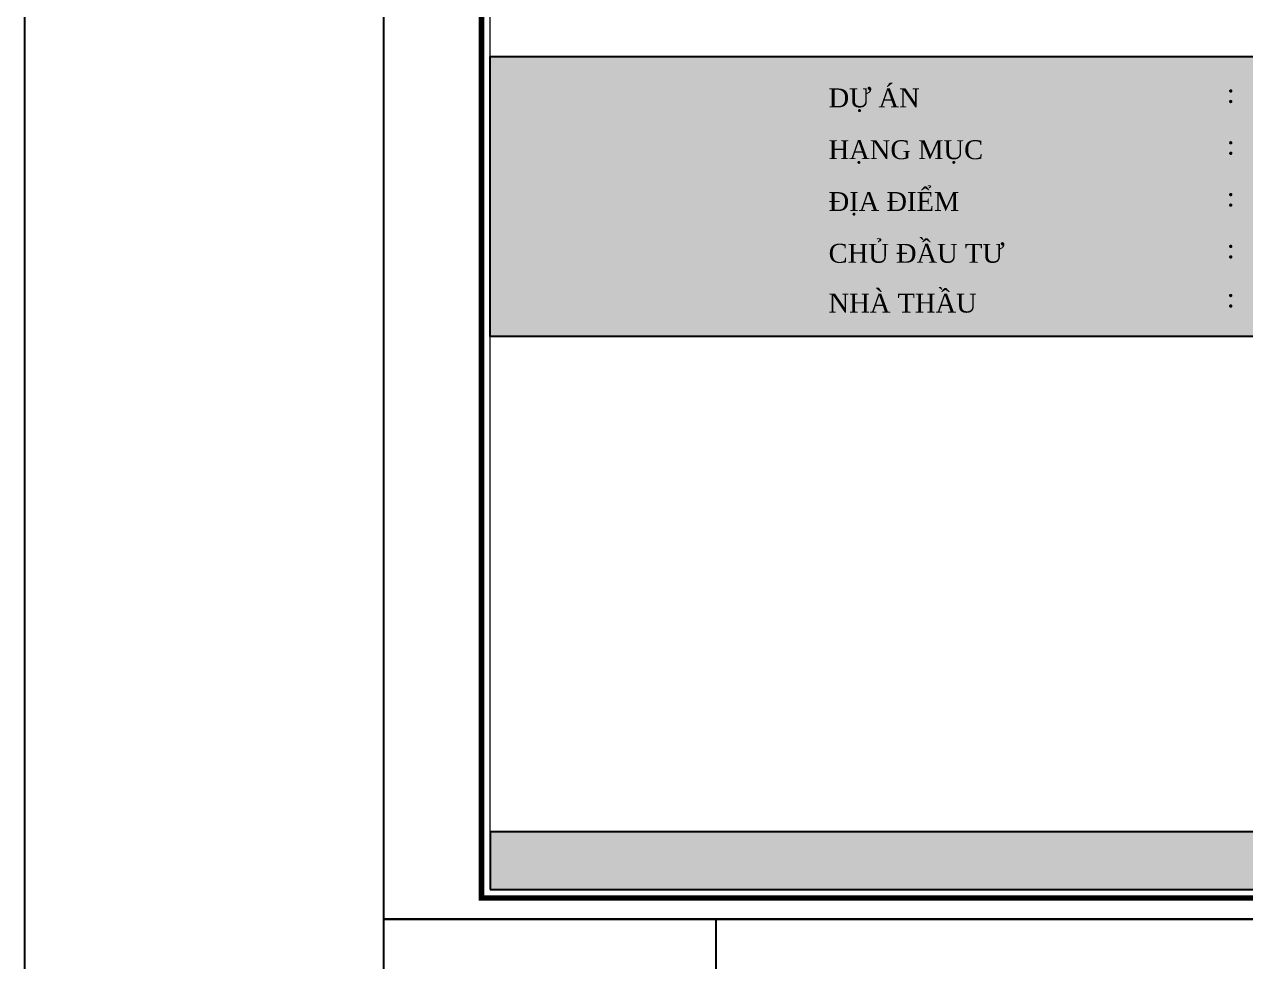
# Model space of a CAD drawing. Header units: inches. Extents: x 315041 to 662841, y -45540 to -35018.
# Drawn here: x 329510.2 to 329847.3, y -35535 to -35276.4 of the extents above; entities that cross this region are included whole.
import ezdxf

# ---------------------------------------------------------------- set-up
doc = ezdxf.new("R2010")
doc.units = ezdxf.units.IN
doc.header["$MEASUREMENT"] = 0
for name, color, linetype in [('7', 7, 'Continuous'), ('flashing', 6, 'Continuous'), ('KHUNG BV', 7, 'Continuous'), ('NET IN', 3, 'Continuous')]:
    doc.layers.add(name, color=color, linetype=linetype)
doc.layers.add('bia', color=7, linetype='Continuous', true_color=0xb6cdbc)
doc.layers.add('Cover text', color=7, linetype='Continuous', true_color=0x52370f)
doc.styles.add('ST3', font='times.ttf', dxfattribs={"width": 0.8})

# ---------------------------------------------------------------- blocks, each defined once
blk = doc.blocks.new('fsdfsdf')
at = {"layer": 'bia'}
h = blk.add_hatch(color=256, dxfattribs=at)
h.dxf.hatch_style = 1
h.paths.add_polyline_path([(29.3, 238.09), (598.95, 238.09), (598.95, 160.77), (29.3, 160.77)])
h = blk.add_hatch(color=256, dxfattribs=at)
h.dxf.hatch_style = 1
h.paths.add_polyline_path([(29.3, 8.2), (598.95, 8.2), (598.95, 24.12), (29.3, 24.12)])
at = {"layer": '7', "lineweight": 20, "ltscale": 100}
blk.add_lwpolyline([(29.3, 411.8), (598.95, 411.8), (598.95, 8.2), (29.3, 8.2)], close=True, dxfattribs=at)
at = {"layer": 'bia'}
for points in [[(29.3, 238.09), (598.95, 238.09), (598.95, 160.77), (29.3, 160.77)], [(29.3, 8.2), (598.95, 8.2), (598.95, 24.12), (29.3, 24.12)]]:
    blk.add_lwpolyline(points, close=True, dxfattribs=at)
at = {"layer": 'Defpoints', "color": 0}
blk.add_lwpolyline([(0, 420), (607.15, 420), (607.15, 0), (0, 0)], close=True, dxfattribs=at)
at = {"layer": 'KHUNG BV', "color": 247, "const_width": 1.54}
blk.add_lwpolyline([(26.95, 414.14), (601.3, 414.14), (601.3, 5.86), (26.95, 5.86)], close=True, dxfattribs=at)

msp = doc.modelspace()

# ---------------------------------------------------------------- linework, layer by layer
at = {"color": 8}
msp.add_lwpolyline([(335697.3238, -35017.8068), (329510.1822, -35017.8068), (329510.1822, -38896.4843), (335697.3238, -38896.4843)], close=True, dxfattribs=at)
at = {"layer": 'flashing', "color": 8}
for points in [[(329609.4424, -35523.3355), (330203.4424, -35523.3355), (330203.4424, -35632.2326), (329609.4424, -35632.2326)], [(329609.4424, -35523.3355), (329701.029, -35523.3355), (329701.029, -35632.2326), (329609.4424, -35632.2326)]]:
    msp.add_lwpolyline(points, close=True, dxfattribs=at)
at = {"layer": 'NET IN'}
msp.add_lwpolyline([(329609.4424, -35103.3355), (330216.5973, -35103.3355), (330216.5973, -35523.3355), (329609.4424, -35523.3355)], close=True, dxfattribs=at)

# ---------------------------------------------------------------- block references
msp.add_blockref('fsdfsdf', (329609.4424, -35523.3355))

# ---------------------------------------------------------------- texts
at = {"layer": 'Cover text', "style": 'ST3'}
for s, height, p in [('DỰ ÁN', 5.21368, (329732.2066, -35299.2871)), (':', 5.2137, (329842.1414, -35298.0421)), ('HẠNG MỤC', 5.21368, (329732.2066, -35313.5832)), (':', 5.2137, (329842.1414, -35312.3381)), ('ĐỊA ĐIỂM', 5.21368, (329732.2066, -35327.8792)), (':', 5.2137, (329842.1414, -35326.6341)), ('CHỦ ĐẦU TƯ', 5.21368, (329732.2066, -35342.1752)), (':', 5.2137, (329842.1414, -35340.9301)), ('NHÀ THẦU', 5.21368, (329732.2066, -35355.9304)), (':', 5.2137, (329842.1414, -35354.4884))]:
    msp.add_text(s, height=height, dxfattribs=at).set_placement(p)

doc.saveas('drawing.dxf')
